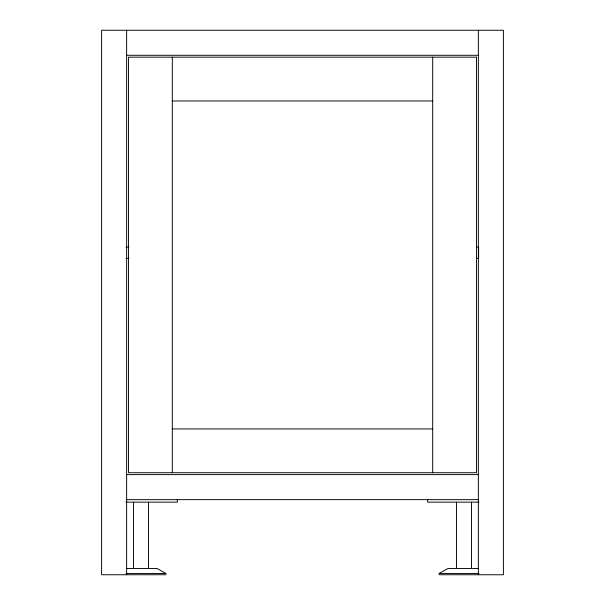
<?xml version="1.0" encoding="UTF-8"?>
<svg xmlns="http://www.w3.org/2000/svg" width="605" height="605" viewBox="0 0 605 605"><rect width="100%" height="100%" fill="white"/><g stroke="black" fill="none" stroke-linecap="round" stroke-linejoin="round"><path stroke-width="0.91" d="M126.634 55.282L478.366 55.282M172.319 100.975L432.681 100.975M126.006 247.112L128.842 247.112M476.475 247.112L478.615 247.112L478.615 258.38L476.475 258.38M126.006 258.38L128.842 258.38M172.319 428.922L432.681 428.922M126.634 474.615L478.366 474.615M126.634 499.647L478.366 499.647M125.953 502.15L177.325 502.15L177.325 499.39M479.047 502.15L427.674 502.15L427.674 499.39M127.156 568.488L157.043 568.488L166.065 573.54L125.916 573.54M477.844 568.488L447.957 568.488L438.935 573.54L479.084 573.54M166.065 574.75L101.595 574.75L101.595 30.25L503.405 30.25L503.405 574.75L438.935 574.75M478.366 30.25L478.366 574.75M471.484 502.15L471.484 568.488M456.465 502.15L456.465 568.488M432.681 57.165L432.681 472.732M172.319 57.165L172.319 472.732M148.535 502.15L148.535 568.488M133.516 502.15L133.516 568.488M126.634 30.25L126.634 574.75M476.49 57.165L128.51 57.165L128.51 472.732L476.49 472.732L476.49 57.165"/></g></svg>
